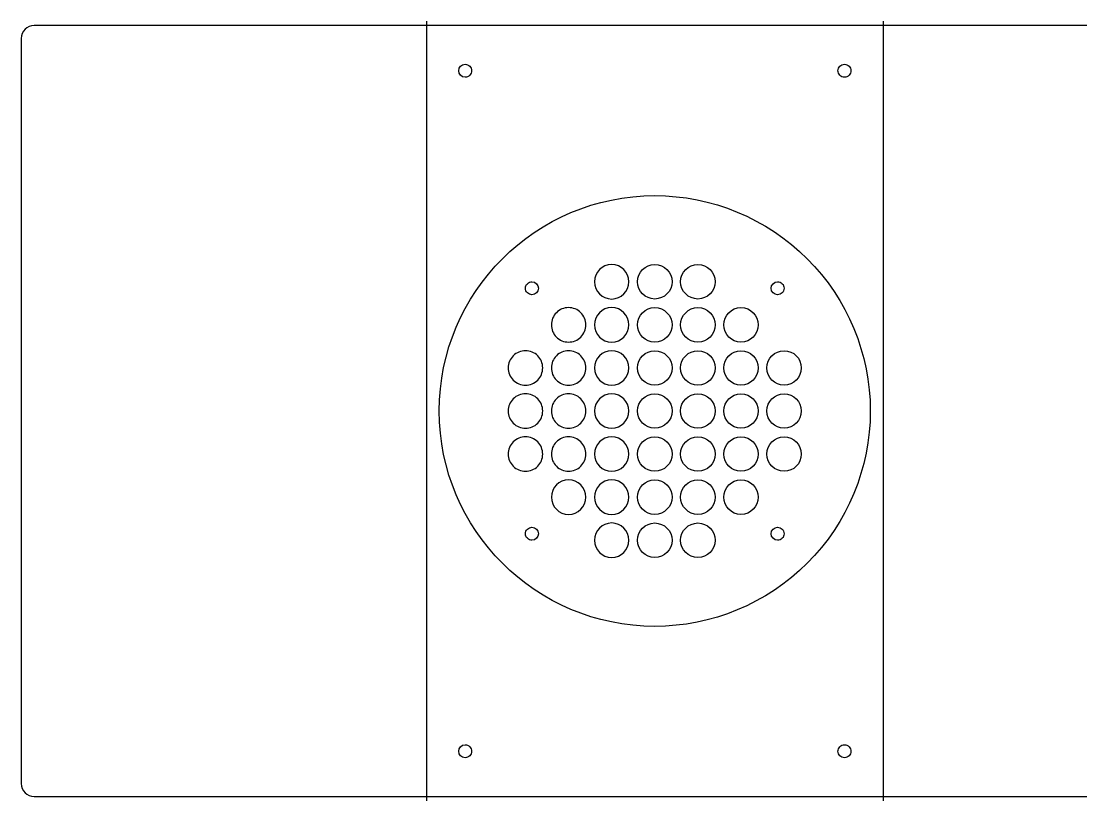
# Model space of a CAD drawing. Extents: x 129 to 1460, y 161 to 617.
# Drawn here: x 1064.2 to 1310, y 325.4 to 506.4 of the extents above; entities that cross this region are included whole.
import ezdxf

# ---------------------------------------------------------------- set-up
doc = ezdxf.new("R2010")
doc.units = 0
doc.layers.add('Layer_1', color=7, linetype='CONTINUOUS')

msp = doc.modelspace()

# ---------------------------------------------------------------- linework, layer by layer
at = {"layer": 'Layer_1', "color": 7}
for p, q in [((1159.112575, 505.363083), (1067.186503, 505.363083)), ((1263.196723, 505.363083), (1159.112575, 505.363083)), ((1264.207163, 505.363083), (1263.196723, 505.363083)), ((1355.122822, 505.363083), (1264.207163, 505.363083)), ((1064.154646, 502.363365), (1064.154646, 329.362802)), ((1168.65479, 494.863095), (1168.65479, 494.863095)), ((1256.65453, 494.863095), (1256.65453, 494.863095)), ((1197.154578, 445.863068), (1197.154578, 445.863068)), ((1215.154598, 445.863062), (1215.154598, 445.863062)), ((1225.154607, 445.863068), (1225.154607, 445.863068)), ((1184.154463, 444.363051), (1184.154463, 444.363051)), ((1241.154772, 444.363051), (1241.154772, 444.363051)), ((1187.15457, 435.863076), (1187.15457, 435.863076)), ((1197.154578, 435.863068), (1197.154578, 435.863068)), ((1215.154598, 435.863068), (1215.154598, 435.863068)), ((1225.154607, 435.863068), (1225.154607, 435.863068)), ((1235.154615, 435.863076), (1235.154615, 435.863076)), ((1177.154562, 425.863077), (1177.154562, 425.863077)), ((1187.15457, 425.863077), (1187.15457, 425.863077)), ((1197.154578, 425.863077), (1197.154578, 425.863077)), ((1215.154598, 425.863077), (1215.154598, 425.863077)), ((1225.154607, 425.863077), (1225.154607, 425.863077)), ((1235.154615, 425.863077), (1235.154615, 425.863077)), ((1245.154623, 425.863077), (1245.154623, 425.863077)), ((1177.154562, 415.863082), (1177.154562, 415.863082)), ((1187.15457, 415.863082), (1187.15457, 415.863082)), ((1197.154578, 415.863082), (1197.154578, 415.863082)), ((1215.154598, 415.863082), (1215.154598, 415.863082)), ((1225.154607, 415.863082), (1225.154607, 415.863082)), ((1235.154615, 415.863082), (1235.154615, 415.863082)), ((1245.154623, 415.863082), (1245.154623, 415.863082)), ((1177.154562, 405.863083), (1177.154562, 405.863083)), ((1187.15457, 405.863083), (1187.15457, 405.863083)), ((1197.154578, 405.863083), (1197.154578, 405.863083)), ((1215.154598, 405.863083), (1215.154598, 405.863083)), ((1225.154607, 405.863083), (1225.154607, 405.863083)), ((1235.154615, 405.863083), (1235.154615, 405.863083)), ((1245.154623, 405.863083), (1245.154623, 405.863083)), ((1187.15457, 395.86308), (1187.15457, 395.86308)), ((1197.154578, 395.86308), (1197.154578, 395.86308)), ((1215.154598, 395.86308), (1215.154598, 395.86308)), ((1225.154607, 395.86308), (1225.154607, 395.86308)), ((1235.154615, 395.86308), (1235.154615, 395.86308)), ((1184.154463, 387.363091), (1184.154463, 387.363091)), ((1241.154772, 387.363091), (1241.154772, 387.363091)), ((1197.154578, 385.86308), (1197.154578, 385.86308)), ((1215.154598, 385.86308), (1215.154598, 385.86308)), ((1225.154607, 385.86308), (1225.154607, 385.86308)), ((1168.65479, 336.863075), (1168.65479, 336.863075)), ((1256.65453, 336.863075), (1256.65453, 336.863075)), ((1067.186503, 326.363085), (1159.112575, 326.363085)), ((1159.112575, 326.363085), (1263.196723, 326.363085)), ((1263.196723, 326.363085), (1264.207163, 326.363085)), ((1264.207163, 326.363085), (1355.122822, 326.363085))]:
    msp.add_line(p, q, dxfattribs=at)
at = {"layer": 'Layer_1', "color": 2}
for p, q in [((1158.154571, 506.363021), (1158.154571, 325.363016)), ((1264.154613, 506.363021), (1264.154613, 325.363016))]:
    msp.add_line(p, q, dxfattribs=at)
at = {"layer": 'Layer_1', "color": 1}
msp.add_line((1261.154591, 415.863054), (1261.154591, 415.863054), dxfattribs=at)
at = {"layer": 'Layer_1', "color": 7}
for points in [[(1067.186503, 505.363083), (1065.506999, 505.363083), (1064.154646, 504.025363), (1064.154646, 502.363365)], [(1165.654796, 494.863095), (1165.654796, 495.691516), (1166.326359, 496.363086), (1167.154779, 496.363095)], [(1167.154779, 493.363095), (1166.326359, 493.363105), (1165.654796, 494.034675), (1165.654796, 494.863095)], [(1167.154779, 496.363095), (1167.552606, 496.363098), (1167.934139, 496.205064), (1168.215446, 495.923759)], [(1168.215446, 495.923759), (1168.496753, 495.642454), (1168.65479, 495.260922), (1168.65479, 494.863095)], [(1168.65479, 494.863095), (1168.65479, 494.465269), (1168.496753, 494.083736), (1168.215446, 493.802431)], [(1253.654507, 494.863095), (1253.654507, 495.260922), (1253.812544, 495.642454), (1254.093851, 495.923759)], [(1254.093851, 493.802431), (1253.812544, 494.083736), (1253.654507, 494.465269), (1253.654507, 494.863095)], [(1254.093851, 495.923759), (1254.375158, 496.205064), (1254.756692, 496.363098), (1255.154518, 496.363095)], [(1255.154518, 496.363095), (1255.552345, 496.363098), (1255.933879, 496.205064), (1256.215186, 495.923759)], [(1256.215186, 495.923759), (1256.496493, 495.642454), (1256.65453, 495.260922), (1256.65453, 494.863095)], [(1256.65453, 494.863095), (1256.65453, 494.465269), (1256.496493, 494.083736), (1256.215186, 493.802431)], [(1168.215446, 493.802431), (1167.934139, 493.521126), (1167.552606, 493.363092), (1167.154779, 493.363095)], [(1255.154518, 493.363095), (1254.756692, 493.363092), (1254.375158, 493.521126), (1254.093851, 493.802431)], [(1256.215186, 493.802431), (1255.933879, 493.521126), (1255.552345, 493.363092), (1255.154518, 493.363095)], [(1201.15457, 449.863068), (1198.945431, 449.863051), (1197.154578, 448.072195), (1197.154578, 445.863068)], [(1205.15459, 445.863068), (1205.15459, 448.072206), (1203.36372, 449.863066), (1201.15457, 449.863068)], [(1207.154586, 445.863062), (1207.154586, 448.072189), (1208.945439, 449.863045), (1211.154578, 449.863062)], [(1211.154578, 449.863062), (1213.363729, 449.863061), (1215.154598, 448.0722), (1215.154598, 445.863062)], [(1217.154594, 445.863068), (1217.154595, 448.072195), (1218.945447, 449.863051), (1221.154586, 449.863068)], [(1221.154586, 449.863068), (1223.363737, 449.863066), (1225.154606, 448.072206), (1225.154607, 445.863068)], [(1181.154469, 444.363051), (1181.154469, 444.760877), (1181.312506, 445.14241), (1181.593813, 445.423715)], [(1181.593813, 445.423715), (1181.87512, 445.70502), (1182.256653, 445.863054), (1182.65448, 445.863051)], [(1182.65448, 445.863051), (1183.4829, 445.863041), (1184.154463, 445.191471), (1184.154463, 444.363051)], [(1197.154578, 445.863068), (1197.15458, 443.653942), (1198.945432, 441.863087), (1201.15457, 441.86307)], [(1201.15457, 441.86307), (1203.363719, 441.863072), (1205.154588, 443.65393), (1205.15459, 445.863068)], [(1211.154578, 441.863061), (1208.945439, 441.863079), (1207.154586, 443.653935), (1207.154586, 445.863062)], [(1215.154598, 445.863062), (1215.154598, 443.653924), (1213.363729, 441.863063), (1211.154578, 441.863061)], [(1221.154586, 441.86307), (1218.945448, 441.863087), (1217.154596, 443.653942), (1217.154594, 445.863068)], [(1225.154607, 445.863068), (1225.154605, 443.65393), (1223.363736, 441.863072), (1221.154586, 441.86307)], [(1238.154778, 444.363051), (1238.154778, 445.191471), (1238.826341, 445.863041), (1239.654761, 445.863051)], [(1239.654761, 445.863051), (1240.052588, 445.863054), (1240.434121, 445.70502), (1240.715428, 445.423715)], [(1240.715428, 445.423715), (1240.996735, 445.14241), (1241.154772, 444.760877), (1241.154772, 444.363051)], [(1181.593813, 443.302387), (1181.312506, 443.583692), (1181.154469, 443.965224), (1181.154469, 444.363051)], [(1182.65448, 442.863051), (1182.256653, 442.863048), (1181.87512, 443.021082), (1181.593813, 443.302387)], [(1184.154463, 444.363051), (1184.154463, 443.53463), (1183.4829, 442.86306), (1182.65448, 442.863051)], [(1239.654761, 442.863051), (1238.826341, 442.86306), (1238.154778, 443.53463), (1238.154778, 444.363051)], [(1240.715428, 443.302387), (1240.434121, 443.021082), (1240.052588, 442.863048), (1239.654761, 442.863051)], [(1241.154772, 444.363051), (1241.154772, 443.965224), (1240.996735, 443.583692), (1240.715428, 443.302387)], [(1188.326141, 438.691506), (1187.575997, 437.941361), (1187.15457, 436.923944), (1187.15457, 435.863076)], [(1191.154562, 439.863077), (1190.093699, 439.863079), (1189.076285, 439.441652), (1188.326141, 438.691506)], [(1193.982983, 438.691506), (1193.232838, 439.441652), (1192.215425, 439.863079), (1191.154562, 439.863077)], [(1195.154554, 435.863076), (1195.154554, 436.923944), (1194.733127, 437.941361), (1193.982983, 438.691506)], [(1201.15457, 439.863068), (1198.945431, 439.863051), (1197.154578, 438.072195), (1197.154578, 435.863068)], [(1205.15459, 435.863068), (1205.15459, 438.072206), (1203.36372, 439.863067), (1201.15457, 439.863068)], [(1207.154586, 435.863068), (1207.154587, 438.072189), (1208.945436, 439.863043), (1211.154578, 439.863068)], [(1211.154578, 439.863068), (1213.363731, 439.863058), (1215.154598, 438.0722), (1215.154598, 435.863068)], [(1217.154594, 435.863068), (1217.154595, 438.072195), (1218.945447, 439.863051), (1221.154586, 439.863068)], [(1221.154586, 439.863068), (1223.363737, 439.863067), (1225.154606, 438.072206), (1225.154607, 435.863068)], [(1227.154603, 435.863076), (1227.154603, 438.072203), (1228.945455, 439.863059), (1231.154595, 439.863077)], [(1231.154595, 439.863077), (1233.363745, 439.863075), (1235.154615, 438.072214), (1235.154615, 435.863076)], [(1187.15457, 435.863076), (1187.15457, 434.802209), (1187.575997, 433.784792), (1188.326141, 433.034646)], [(1193.982983, 433.034646), (1194.733127, 433.784792), (1195.154554, 434.802209), (1195.154554, 435.863076)], [(1197.154578, 435.863068), (1197.15458, 433.653942), (1198.945432, 431.863087), (1201.15457, 431.86307)], [(1201.15457, 431.86307), (1203.363719, 431.863072), (1205.154588, 433.653931), (1205.15459, 435.863068)], [(1211.154578, 431.86307), (1208.945438, 431.863096), (1207.154588, 433.653948), (1207.154586, 435.863068)], [(1215.154598, 435.863068), (1215.154596, 433.653937), (1213.36373, 431.86308), (1211.154578, 431.86307)], [(1221.154586, 431.86307), (1218.945448, 431.863087), (1217.154596, 433.653942), (1217.154594, 435.863068)], [(1225.154607, 435.863068), (1225.154605, 433.653931), (1223.363736, 431.863072), (1221.154586, 431.86307)], [(1231.154595, 431.863076), (1228.945455, 431.863093), (1227.154603, 433.653949), (1227.154603, 435.863076)], [(1235.154615, 435.863076), (1235.154615, 433.653938), (1233.363745, 431.863078), (1231.154595, 431.863076)], [(1188.326141, 433.034646), (1189.076285, 432.2845), (1190.093699, 431.863074), (1191.154562, 431.863076)], [(1191.154562, 431.863076), (1192.215425, 431.863074), (1193.232838, 432.2845), (1193.982983, 433.034646)], [(1178.326133, 428.691507), (1177.575988, 427.941361), (1177.154562, 426.923944), (1177.154562, 425.863077)], [(1181.154554, 429.863077), (1180.09369, 429.863079), (1179.076277, 429.441652), (1178.326133, 428.691507)], [(1183.982974, 428.691507), (1183.23283, 429.441652), (1182.215417, 429.863079), (1181.154554, 429.863077)], [(1185.154546, 425.863077), (1185.154545, 426.923944), (1184.733119, 427.941361), (1183.982974, 428.691507)], [(1188.326141, 428.691507), (1187.575997, 427.941361), (1187.15457, 426.923944), (1187.15457, 425.863077)], [(1191.154562, 429.863077), (1190.093699, 429.863079), (1189.076285, 429.441652), (1188.326141, 428.691507)], [(1193.982983, 428.691507), (1193.232838, 429.441652), (1192.215425, 429.863079), (1191.154562, 429.863077)], [(1195.154554, 425.863077), (1195.154554, 426.923944), (1194.733127, 427.941361), (1193.982983, 428.691507)], [(1201.15457, 429.863077), (1198.94543, 429.86306), (1197.154578, 428.072204), (1197.154578, 425.863077)], [(1205.15459, 425.863077), (1205.15459, 428.072215), (1203.363721, 429.863075), (1201.15457, 429.863077)], [(1207.154586, 425.863077), (1207.154587, 428.072198), (1208.945437, 429.863051), (1211.154578, 429.863077)], [(1211.154578, 429.863077), (1213.363731, 429.863067), (1215.154598, 428.072209), (1215.154598, 425.863077)], [(1217.154594, 425.863077), (1217.154595, 428.072204), (1218.945447, 429.86306), (1221.154586, 429.863077)], [(1221.154586, 429.863077), (1223.363737, 429.863075), (1225.154607, 428.072215), (1225.154607, 425.863077)], [(1227.154603, 425.863077), (1227.154603, 428.072204), (1228.945455, 429.86306), (1231.154595, 429.863077)], [(1231.154595, 429.863077), (1233.363745, 429.863075), (1235.154615, 428.072215), (1235.154615, 425.863077)], [(1237.154611, 425.863077), (1237.154611, 428.072204), (1238.945463, 429.86306), (1241.154603, 429.863077)], [(1241.154603, 429.863077), (1243.363753, 429.863075), (1245.154623, 428.072215), (1245.154623, 425.863077)], [(1177.154562, 425.863077), (1177.154562, 424.802209), (1177.575988, 423.784792), (1178.326133, 423.034646)], [(1183.982974, 423.034646), (1184.733119, 423.784792), (1185.154545, 424.802209), (1185.154546, 425.863077)], [(1187.15457, 425.863077), (1187.15457, 424.802209), (1187.575997, 423.784792), (1188.326141, 423.034646)], [(1193.982983, 423.034646), (1194.733127, 423.784792), (1195.154554, 424.802209), (1195.154554, 425.863077)], [(1197.154578, 425.863077), (1197.154578, 423.653949), (1198.94543, 421.863093), (1201.15457, 421.863076)], [(1201.15457, 421.863076), (1203.363721, 421.863078), (1205.15459, 423.653938), (1205.15459, 425.863077)], [(1211.154578, 421.863076), (1208.945437, 421.863102), (1207.154587, 423.653955), (1207.154586, 425.863077)], [(1215.154598, 425.863077), (1215.154598, 423.653944), (1213.363731, 421.863086), (1211.154578, 421.863076)], [(1221.154586, 421.863076), (1218.945447, 421.863093), (1217.154595, 423.653949), (1217.154594, 425.863077)], [(1225.154607, 425.863077), (1225.154607, 423.653938), (1223.363737, 421.863078), (1221.154586, 421.863076)], [(1231.154595, 421.863076), (1228.945455, 421.863093), (1227.154603, 423.653949), (1227.154603, 425.863077)], [(1235.154615, 425.863077), (1235.154615, 423.653938), (1233.363745, 421.863078), (1231.154595, 421.863076)], [(1241.154603, 421.863076), (1238.945463, 421.863093), (1237.154611, 423.653949), (1237.154611, 425.863077)], [(1245.154623, 425.863077), (1245.154623, 423.653938), (1243.363753, 421.863078), (1241.154603, 421.863076)], [(1178.326133, 423.034646), (1179.076277, 422.284501), (1180.09369, 421.863074), (1181.154554, 421.863076)], [(1181.154554, 421.863076), (1182.215417, 421.863074), (1183.23283, 422.284501), (1183.982974, 423.034646)], [(1188.326141, 423.034646), (1189.076285, 422.284501), (1190.093699, 421.863074), (1191.154562, 421.863076)], [(1191.154562, 421.863076), (1192.215425, 421.863074), (1193.232838, 422.284501), (1193.982983, 423.034646)], [(1178.326133, 418.691513), (1177.575989, 417.941367), (1177.154562, 416.92395), (1177.154562, 415.863082)], [(1181.154554, 419.863083), (1180.093691, 419.863085), (1179.076277, 419.441658), (1178.326133, 418.691513)], [(1183.982974, 418.691513), (1183.23283, 419.441658), (1182.215417, 419.863085), (1181.154554, 419.863083)], [(1185.154546, 415.863082), (1185.154545, 416.92395), (1184.733118, 417.941367), (1183.982974, 418.691513)], [(1188.326141, 418.691513), (1187.575997, 417.941367), (1187.15457, 416.92395), (1187.15457, 415.863082)], [(1191.154562, 419.863083), (1190.093699, 419.863085), (1189.076285, 419.441658), (1188.326141, 418.691513)], [(1193.982982, 418.691513), (1193.232838, 419.441658), (1192.215425, 419.863085), (1191.154562, 419.863083)], [(1195.154554, 415.863082), (1195.154554, 416.92395), (1194.733127, 417.941367), (1193.982982, 418.691513)], [(1201.15457, 419.863083), (1198.945429, 419.863057), (1197.154579, 418.072204), (1197.154578, 415.863082)], [(1205.15459, 415.863082), (1205.154589, 418.072215), (1203.363722, 419.863073), (1201.15457, 419.863083)], [(1207.154586, 415.863082), (1207.154587, 418.072209), (1208.945439, 419.863064), (1211.154578, 419.863083)], [(1211.154578, 419.863083), (1213.363729, 419.86308), (1215.154598, 418.07222), (1215.154598, 415.863082)], [(1217.154594, 415.863082), (1217.154595, 418.072209), (1218.945447, 419.863064), (1221.154586, 419.863083)], [(1221.154586, 419.863083), (1223.363737, 419.86308), (1225.154606, 418.07222), (1225.154607, 415.863082)], [(1227.154603, 415.863082), (1227.154604, 418.072204), (1228.945453, 419.863057), (1231.154595, 419.863083)], [(1231.154595, 419.863083), (1233.363747, 419.863073), (1235.154614, 418.072215), (1235.154615, 415.863082)], [(1237.154611, 415.863082), (1237.154612, 418.07221), (1238.945464, 419.863066), (1241.154603, 419.863083)], [(1241.154603, 419.863083), (1243.363753, 419.863081), (1245.154622, 418.072221), (1245.154623, 415.863082)], [(1177.154562, 415.863082), (1177.154563, 414.802215), (1177.57599, 413.784799), (1178.326134, 413.034654)], [(1183.982973, 413.034654), (1184.733117, 413.784799), (1185.154545, 414.802215), (1185.154546, 415.863082)], [(1187.15457, 415.863082), (1187.154571, 414.802215), (1187.575998, 413.784799), (1188.326142, 413.034654)], [(1193.982981, 413.034654), (1194.733126, 413.784799), (1195.154553, 414.802215), (1195.154554, 415.863082)], [(1197.154578, 415.863082), (1197.15458, 413.653962), (1198.94543, 411.86311), (1201.15457, 411.863085)], [(1201.15457, 411.863085), (1203.363721, 411.863095), (1205.154588, 413.653951), (1205.15459, 415.863082)], [(1211.154578, 411.863085), (1208.94544, 411.863103), (1207.154589, 413.653957), (1207.154586, 415.863082)], [(1215.154598, 415.863082), (1215.154596, 413.653946), (1213.363727, 411.863088), (1211.154578, 411.863085)], [(1221.154586, 411.863085), (1218.945448, 411.863103), (1217.154597, 413.653957), (1217.154594, 415.863082)], [(1225.154607, 415.863082), (1225.154604, 413.653946), (1223.363736, 411.863088), (1221.154586, 411.863085)], [(1231.154595, 411.863085), (1228.945454, 411.86311), (1227.154605, 413.653962), (1227.154603, 415.863082)], [(1235.154615, 415.863082), (1235.154612, 413.653951), (1233.363746, 411.863095), (1231.154595, 411.863085)], [(1241.154603, 411.863085), (1238.945465, 411.863102), (1237.154613, 413.653956), (1237.154611, 415.863082)], [(1245.154623, 415.863082), (1245.154621, 413.653945), (1243.363752, 411.863086), (1241.154603, 411.863085)], [(1178.326134, 413.034654), (1179.076278, 412.284509), (1180.093691, 411.863083), (1181.154554, 411.863085)], [(1181.154554, 411.863085), (1182.215416, 411.863083), (1183.232829, 412.284509), (1183.982973, 413.034654)], [(1188.326142, 413.034654), (1189.076286, 412.284509), (1190.093699, 411.863083), (1191.154562, 411.863085)], [(1191.154562, 411.863085), (1192.215424, 411.863083), (1193.232837, 412.284509), (1193.982981, 413.034654)], [(1178.326133, 408.691513), (1177.575988, 407.941367), (1177.154562, 406.92395), (1177.154562, 405.863083)], [(1181.154554, 409.863083), (1180.09369, 409.863085), (1179.076277, 409.441659), (1178.326133, 408.691513)], [(1183.982974, 408.691513), (1183.23283, 409.441659), (1182.215417, 409.863085), (1181.154554, 409.863083)], [(1185.154546, 405.863083), (1185.154545, 406.92395), (1184.733119, 407.941367), (1183.982974, 408.691513)], [(1188.326141, 408.691513), (1187.575997, 407.941367), (1187.15457, 406.92395), (1187.15457, 405.863083)], [(1191.154562, 409.863083), (1190.093699, 409.863085), (1189.076285, 409.441659), (1188.326141, 408.691513)], [(1193.982983, 408.691513), (1193.232838, 409.441659), (1192.215425, 409.863085), (1191.154562, 409.863083)], [(1195.154554, 405.863083), (1195.154554, 406.92395), (1194.733127, 407.941367), (1193.982983, 408.691513)], [(1201.15457, 409.863083), (1198.94543, 409.863066), (1197.154578, 408.07221), (1197.154578, 405.863083)], [(1205.15459, 405.863083), (1205.15459, 408.072221), (1203.363721, 409.863081), (1201.15457, 409.863083)], [(1207.154586, 405.863083), (1207.154587, 408.072204), (1208.945437, 409.863058), (1211.154578, 409.863083)], [(1211.154578, 409.863083), (1213.363731, 409.863073), (1215.154598, 408.072215), (1215.154598, 405.863083)], [(1217.154594, 405.863083), (1217.154595, 408.07221), (1218.945447, 409.863066), (1221.154586, 409.863083)], [(1221.154586, 409.863083), (1223.363737, 409.863081), (1225.154607, 408.072221), (1225.154607, 405.863083)], [(1227.154603, 405.863083), (1227.154603, 408.07221), (1228.945455, 409.863066), (1231.154595, 409.863083)], [(1231.154595, 409.863083), (1233.363745, 409.863081), (1235.154615, 408.072221), (1235.154615, 405.863083)], [(1237.154611, 405.863083), (1237.154611, 408.07221), (1238.945463, 409.863066), (1241.154603, 409.863083)], [(1241.154603, 409.863083), (1243.363753, 409.863081), (1245.154623, 408.072221), (1245.154623, 405.863083)], [(1177.154562, 405.863083), (1177.154562, 404.802215), (1177.575988, 403.784798), (1178.326133, 403.034652)], [(1183.982974, 403.034652), (1184.733119, 403.784798), (1185.154545, 404.802215), (1185.154546, 405.863083)], [(1187.15457, 405.863083), (1187.15457, 404.802215), (1187.575997, 403.784798), (1188.326141, 403.034652)], [(1193.982983, 403.034652), (1194.733127, 403.784798), (1195.154554, 404.802215), (1195.154554, 405.863083)], [(1197.154578, 405.863083), (1197.154578, 403.653956), (1198.94543, 401.863099), (1201.15457, 401.863082)], [(1201.15457, 401.863082), (1203.363721, 401.863084), (1205.15459, 403.653945), (1205.15459, 405.863083)], [(1211.154578, 401.863082), (1208.945437, 401.863108), (1207.154587, 403.653961), (1207.154586, 405.863083)], [(1215.154598, 405.863083), (1215.154598, 403.65395), (1213.363731, 401.863092), (1211.154578, 401.863082)], [(1221.154586, 401.863082), (1218.945447, 401.863099), (1217.154595, 403.653956), (1217.154594, 405.863083)], [(1225.154607, 405.863083), (1225.154607, 403.653945), (1223.363737, 401.863084), (1221.154586, 401.863082)], [(1231.154595, 401.863082), (1228.945455, 401.863099), (1227.154603, 403.653956), (1227.154603, 405.863083)], [(1235.154615, 405.863083), (1235.154615, 403.653945), (1233.363745, 401.863084), (1231.154595, 401.863082)], [(1241.154603, 401.863082), (1238.945463, 401.863099), (1237.154611, 403.653956), (1237.154611, 405.863083)], [(1245.154623, 405.863083), (1245.154623, 403.653945), (1243.363753, 401.863084), (1241.154603, 401.863082)], [(1178.326133, 403.034652), (1179.076277, 402.284507), (1180.09369, 401.86308), (1181.154554, 401.863082)], [(1181.154554, 401.863082), (1182.215417, 401.86308), (1183.23283, 402.284507), (1183.982974, 403.034652)], [(1188.326141, 403.034652), (1189.076285, 402.284507), (1190.093699, 401.86308), (1191.154562, 401.863082)], [(1191.154562, 401.863082), (1192.215425, 401.86308), (1193.232838, 402.284507), (1193.982983, 403.034652)], [(1191.154562, 399.863081), (1188.945422, 399.863063), (1187.15457, 398.072207), (1187.15457, 395.86308)], [(1195.154582, 395.86308), (1195.154582, 398.072218), (1193.363712, 399.863079), (1191.154562, 399.863081)], [(1201.15457, 399.863081), (1198.945431, 399.863063), (1197.154578, 398.072207), (1197.154578, 395.86308)], [(1205.15459, 395.86308), (1205.15459, 398.072218), (1203.36372, 399.863079), (1201.15457, 399.863081)], [(1207.154586, 395.86308), (1207.154587, 398.072201), (1208.945436, 399.863055), (1211.154578, 399.863081)], [(1211.154578, 399.863081), (1213.363731, 399.863071), (1215.154598, 398.072212), (1215.154598, 395.86308)], [(1217.154594, 395.86308), (1217.154595, 398.072207), (1218.945447, 399.863063), (1221.154586, 399.863081)], [(1221.154586, 399.863081), (1223.363737, 399.863079), (1225.154606, 398.072218), (1225.154607, 395.86308)], [(1227.154603, 395.86308), (1227.154603, 398.072207), (1228.945455, 399.863063), (1231.154595, 399.863081)], [(1231.154595, 399.863081), (1233.363745, 399.863079), (1235.154614, 398.072218), (1235.154615, 395.86308)], [(1187.15457, 395.86308), (1187.154572, 393.653954), (1188.945424, 391.8631), (1191.154562, 391.863082)], [(1191.154562, 391.863082), (1193.363711, 391.863084), (1195.15458, 393.653943), (1195.154582, 395.86308)], [(1197.154578, 395.86308), (1197.15458, 393.653954), (1198.945432, 391.8631), (1201.15457, 391.863082)], [(1201.15457, 391.863082), (1203.363719, 391.863084), (1205.154588, 393.653943), (1205.15459, 395.86308)], [(1211.154578, 391.863082), (1208.945438, 391.863108), (1207.154588, 393.65396), (1207.154586, 395.86308)], [(1215.154598, 395.86308), (1215.154596, 393.653949), (1213.36373, 391.863092), (1211.154578, 391.863082)], [(1221.154586, 391.863082), (1218.945448, 391.8631), (1217.154596, 393.653954), (1217.154594, 395.86308)], [(1225.154607, 395.86308), (1225.154605, 393.653943), (1223.363736, 391.863084), (1221.154586, 391.863082)], [(1231.154595, 391.863082), (1228.945456, 391.8631), (1227.154605, 393.653954), (1227.154603, 395.86308)], [(1235.154615, 395.86308), (1235.154613, 393.653943), (1233.363744, 391.863084), (1231.154595, 391.863082)], [(1181.593813, 388.423755), (1181.87512, 388.70506), (1182.256653, 388.863094), (1182.65448, 388.863091)], [(1182.65448, 388.863091), (1183.4829, 388.863082), (1184.154463, 388.191512), (1184.154463, 387.363091)], [(1201.15457, 389.863081), (1198.945431, 389.863063), (1197.154578, 388.072207), (1197.154578, 385.86308)], [(1205.15459, 385.86308), (1205.15459, 388.072219), (1203.36372, 389.863079), (1201.15457, 389.863081)], [(1207.154586, 385.86308), (1207.154586, 388.072207), (1208.945439, 389.863063), (1211.154578, 389.863081)], [(1211.154578, 389.863081), (1213.363729, 389.863079), (1215.154598, 388.072218), (1215.154598, 385.86308)], [(1217.154594, 385.86308), (1217.154595, 388.072207), (1218.945447, 389.863063), (1221.154586, 389.863081)], [(1221.154586, 389.863081), (1223.363737, 389.863079), (1225.154606, 388.072219), (1225.154607, 385.86308)], [(1238.154778, 387.363091), (1238.154778, 388.191512), (1238.826341, 388.863082), (1239.654761, 388.863091)], [(1239.654761, 388.863091), (1240.052588, 388.863094), (1240.434121, 388.70506), (1240.715428, 388.423755)], [(1181.154469, 387.363091), (1181.154469, 387.760918), (1181.312506, 388.142451), (1181.593813, 388.423755)], [(1181.593813, 386.302427), (1181.312506, 386.583732), (1181.154469, 386.965265), (1181.154469, 387.363091)], [(1182.65448, 385.863092), (1182.256653, 385.863089), (1181.87512, 386.021123), (1181.593813, 386.302427)], [(1184.154463, 387.363091), (1184.154463, 386.534671), (1183.4829, 385.863101), (1182.65448, 385.863092)], [(1239.654761, 385.863092), (1238.826341, 385.863101), (1238.154778, 386.534671), (1238.154778, 387.363091)], [(1240.715428, 386.302427), (1240.434121, 386.021123), (1240.052588, 385.863089), (1239.654761, 385.863092)], [(1240.715428, 388.423755), (1240.996735, 388.142451), (1241.154772, 387.760918), (1241.154772, 387.363091)], [(1241.154772, 387.363091), (1241.154772, 386.965265), (1240.996735, 386.583732), (1240.715428, 386.302427)], [(1197.154578, 385.86308), (1197.15458, 383.653954), (1198.945432, 381.8631), (1201.15457, 381.863083)], [(1201.15457, 381.863083), (1203.363719, 381.863084), (1205.154588, 383.653943), (1205.15459, 385.86308)], [(1211.154578, 381.86308), (1208.945439, 381.863097), (1207.154586, 383.653953), (1207.154586, 385.86308)], [(1215.154598, 385.86308), (1215.154598, 383.653942), (1213.363729, 381.863082), (1211.154578, 381.86308)], [(1221.154586, 381.863083), (1218.945448, 381.8631), (1217.154596, 383.653954), (1217.154594, 385.86308)], [(1225.154607, 385.86308), (1225.154605, 383.653943), (1223.363736, 381.863084), (1221.154586, 381.863083)], [(1165.654796, 336.863075), (1165.654796, 337.691496), (1166.326359, 338.363066), (1167.154779, 338.363075)], [(1167.154779, 335.363075), (1166.326359, 335.363085), (1165.654796, 336.034655), (1165.654796, 336.863075)], [(1167.154779, 338.363075), (1167.552606, 338.363078), (1167.934139, 338.205044), (1168.215446, 337.923739)], [(1168.215446, 337.923739), (1168.496753, 337.642434), (1168.65479, 337.260902), (1168.65479, 336.863075)], [(1168.65479, 336.863075), (1168.65479, 336.465249), (1168.496753, 336.083716), (1168.215446, 335.802411)], [(1253.654507, 336.863075), (1253.654507, 337.260902), (1253.812544, 337.642434), (1254.093851, 337.923739)], [(1254.093851, 335.802411), (1253.812544, 336.083716), (1253.654507, 336.465249), (1253.654507, 336.863075)], [(1254.093851, 337.923739), (1254.375158, 338.205044), (1254.756692, 338.363078), (1255.154518, 338.363075)], [(1255.154518, 338.363075), (1255.552345, 338.363078), (1255.933879, 338.205044), (1256.215186, 337.923739)], [(1256.215186, 337.923739), (1256.496493, 337.642434), (1256.65453, 337.260902), (1256.65453, 336.863075)], [(1256.65453, 336.863075), (1256.65453, 336.465249), (1256.496493, 336.083716), (1256.215186, 335.802411)], [(1168.215446, 335.802411), (1167.934139, 335.521106), (1167.552606, 335.363073), (1167.154779, 335.363075)], [(1255.154518, 335.363075), (1254.756692, 335.363073), (1254.375158, 335.521106), (1254.093851, 335.802411)], [(1256.215186, 335.802411), (1255.933879, 335.521106), (1255.552345, 335.363073), (1255.154518, 335.363075)], [(1064.154646, 329.362802), (1064.154646, 327.700804), (1065.506999, 326.363085), (1067.186503, 326.363085)]]:
    msp.add_open_spline(points, degree=3, dxfattribs=at)
at = {"layer": 'Layer_1', "color": 1}
for points in [[(1161.154594, 415.863054), (1161.154586, 443.477146), (1183.540151, 465.862858), (1211.154296, 465.863084)], [(1211.154296, 465.863084), (1224.415184, 465.863133), (1237.132958, 460.595309), (1246.509838, 451.218478)], [(1246.509838, 451.218478), (1255.886718, 441.841648), (1261.154595, 429.123917), (1261.154591, 415.863054)], [(1211.154296, 365.863084), (1183.540174, 365.86331), (1161.154618, 388.248985), (1161.154594, 415.863054)], [(1261.154591, 415.863054), (1261.154579, 402.602202), (1255.886695, 389.884486), (1246.509817, 380.507668)], [(1246.509817, 380.507668), (1237.132938, 371.130851), (1224.415174, 365.863035), (1211.154296, 365.863084)]]:
    msp.add_open_spline(points, degree=3, dxfattribs=at)

doc.saveas('drawing.dxf')
